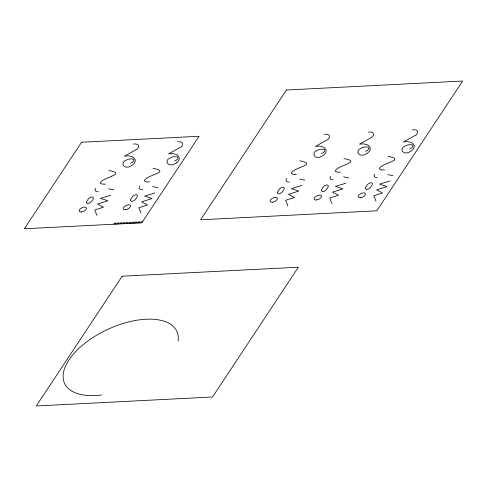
<?xml version="1.0" encoding="UTF-8"?>
<svg xmlns="http://www.w3.org/2000/svg" width="487" height="487" viewBox="0 0 487 487"><rect width="100%" height="100%" fill="white"/><g stroke="black" fill="none" stroke-linecap="round" stroke-linejoin="round"><path stroke-width="0.73" d="M113.934 224.203L114.646 223.125L116.119 223.046L115.401 224.13M116.868 224.057L117.586 222.973L119.053 222.9L118.341 223.983M119.808 223.904L120.52 222.827L121.994 222.748L121.275 223.831M122.742 223.758L123.461 222.675L124.928 222.602L124.215 223.679M125.683 223.606L126.395 222.522L127.868 222.449L127.15 223.533M128.617 223.454L129.335 222.376L130.802 222.303L130.084 223.381M131.557 223.308L132.269 222.224L133.736 222.151L133.024 223.235M134.491 223.156L135.209 222.078L136.677 221.999L135.958 223.083M137.431 223.009L138.144 221.926L139.611 221.853L138.898 222.93M140.366 222.857L141.084 221.774L142.551 221.701M176.501 162.816L173.366 164.569A4.365 2.173 -24.9 0 1 172.161 164.892L169.78 164.825L168.076 163.9A13.368 6.666 -24.9 0 1 167.132 162.457L167.053 160.85L167.778 159.529A3.75 1.869 -24.9 0 1 168.435 158.902L171.728 157.24A8.76 4.365 -24.9 0 1 173.609 156.729L176.909 156.711A5.26 2.624 -24.9 0 1 177.67 157.179C178.893 159.024 176.02 160.418 174.65 160.972M130.595 163.218C131.959 162.664 134.832 161.27 133.615 159.426A5.26 2.624 -24.9 0 0 132.848 158.957L129.548 158.975A8.76 4.365 -24.9 0 0 127.673 159.486L124.38 161.148A3.75 1.869 -24.9 0 0 123.716 161.775L122.998 163.096L123.071 164.703A13.368 6.666 -24.9 0 0 124.021 166.146L125.725 167.071L128.099 167.138A4.365 2.173 -24.9 0 0 129.305 166.816L132.44 165.063A7.914 3.945 -24.9 0 0 134.948 162.208L135.283 159.876L133.748 157.666A19.486 9.716 -24.9 0 0 131.965 156.625L128.702 155.858L124.55 156.096L137.346 148.998A7.622 3.799 -24.9 0 0 133.395 144.079M321.511 153.49C322.875 152.93 325.748 151.542 324.525 149.698A5.26 2.624 -24.9 0 0 323.764 149.229L320.464 149.241A8.76 4.365 -24.9 0 0 318.589 149.752L315.296 151.414A3.75 1.869 -24.9 0 0 314.632 152.041L313.914 153.368L313.987 154.976A13.368 6.666 -24.9 0 0 314.931 156.412L316.641 157.344L319.015 157.411A4.365 2.173 -24.9 0 0 320.221 157.082L323.356 155.329A7.914 3.945 -24.9 0 0 325.864 152.474L326.199 150.148L324.665 147.932A19.486 9.716 -24.9 0 0 322.881 146.897L319.618 146.13L315.466 146.368L328.256 139.264A7.622 3.799 -24.9 0 0 324.312 134.345M365.567 151.244C366.93 150.69 369.803 149.296 368.586 147.451A5.26 2.624 -24.9 0 0 367.819 146.983L364.519 147.001A8.76 4.365 -24.9 0 0 362.645 147.506M409.622 148.998C410.991 148.444 413.865 147.05 412.641 145.205A5.26 2.624 -24.9 0 0 411.874 144.736L408.575 144.755A8.76 4.365 -24.9 0 0 406.7 145.26L403.406 146.928A3.75 1.869 -24.9 0 0 402.749 147.555L402.025 148.876L402.098 150.483A13.368 6.666 -24.9 0 0 403.047 151.926L404.752 152.851L407.132 152.918A4.365 2.173 -24.9 0 0 408.331 152.595L411.472 150.842A7.914 3.945 -24.9 0 0 413.974 147.981L414.309 145.656L412.775 143.44A19.486 9.716 -24.9 0 0 410.998 142.405L407.729 141.638L403.577 141.875L416.373 134.777A7.622 3.799 -24.9 0 0 412.422 129.859M362.645 147.506L359.351 149.174A3.75 1.869 -24.9 0 0 358.688 149.795L357.969 151.122L358.042 152.729A13.368 6.666 -24.9 0 0 358.986 154.172L360.697 155.097L363.071 155.164A4.365 2.173 -24.9 0 0 364.276 154.842L367.411 153.088A7.914 3.945 -24.9 0 0 369.919 150.227L370.254 147.902L368.72 145.686A19.486 9.716 -24.9 0 0 366.936 144.651L363.673 143.884L359.522 144.122L372.318 137.017A7.622 3.799 -24.9 0 0 368.367 132.105M110.805 195.214L100.529 198.379L107.925 200.784L97.564 204.09L103.481 207.225L94.74 209.988L96.98 215.431M154.86 192.968L144.59 196.133L151.981 198.538L141.62 201.843L147.537 204.978L138.795 207.742L141.035 213.184M301.715 185.48L291.445 188.652L298.841 191.05L288.474 194.356L294.398 197.497L285.656 200.254L287.89 205.697M345.77 183.234L335.5 186.405L342.897 188.804L332.536 192.115L338.453 195.25L329.711 198.014L331.951 203.456M389.831 180.987L379.556 184.159L386.952 186.564L376.591 189.869L382.508 193.004L373.766 195.768L376.007 201.21M384.56 169.945L381.351 169.902L379.513 169.111A2.77 1.382 -24.9 0 1 379.592 168.143C382.459 162.981 406.371 159.657 387.987 156.345M340.498 172.191L337.296 172.148L335.458 171.357A2.77 1.382 -24.9 0 1 335.531 170.389C338.404 165.227 362.316 161.903 343.932 158.592M296.443 174.437L293.235 174.395L291.403 173.603A2.77 1.382 -24.9 0 1 291.476 172.635C294.349 167.473 318.261 164.143 299.87 160.832M149.588 181.925L146.38 181.876L144.548 181.085A2.77 1.382 -24.9 0 1 144.621 180.117C147.494 174.955 171.4 171.631 153.015 168.319M105.533 184.165L102.325 184.123L100.486 183.331A2.77 1.382 -24.9 0 1 100.559 182.363C103.433 177.201 127.344 173.877 108.96 170.566M387.664 174.62L392.899 175.673M343.609 176.86L348.838 177.919M299.554 179.106L304.783 180.166M152.699 186.594L157.928 187.647M108.638 188.84L113.867 189.893M101.57 394.969A61.879 30.845 -24.9 0 1 64.929 367.539A61.879 30.845 -24.9 0 1 130.352 321.517A61.879 30.845 -24.9 0 1 178.108 341.131M142.423 189.498A5.783 2.885 -24.9 0 1 139.745 186.064M176.501 162.816A7.914 3.945 -24.9 0 0 179.003 159.961L179.338 157.63L177.81 155.42A19.486 9.716 -24.9 0 0 176.026 154.379L172.757 153.612L168.605 153.849L181.401 146.751A7.622 3.799 -24.9 0 0 177.451 141.833M98.362 191.744A5.783 2.885 -24.9 0 1 95.689 188.311M289.278 182.016A5.783 2.885 -24.9 0 1 286.606 178.583M333.333 179.77A5.783 2.885 -24.9 0 1 330.661 176.337M377.388 177.524A5.783 2.885 -24.9 0 1 374.716 174.09M86.516 202.263C86.747 205.605 91.215 202.245 92.098 200.747A10.245 5.107 -24.9 0 0 92.938 199.475C95.105 195.013 88.695 197.272 87.818 199.737A10.245 5.107 -24.9 0 0 86.978 201.009L86.516 202.263M130.571 200.017C130.808 203.359 135.27 199.999 136.153 198.501A10.245 5.107 -24.9 0 0 136.993 197.229C139.16 192.767 132.75 195.025 131.874 197.491A10.245 5.107 -24.9 0 0 131.033 198.763L130.571 200.017M277.426 192.535C277.663 195.877 282.125 192.517 283.008 191.02A10.245 5.107 -24.9 0 0 283.848 189.747C286.015 185.279 279.605 187.544 278.728 190.009A10.245 5.107 -24.9 0 0 277.888 191.275L277.426 192.535M321.487 190.289C321.718 193.631 326.18 190.271 327.069 188.773A10.245 5.107 -24.9 0 0 327.909 187.501C330.07 183.033 323.666 185.297 322.79 187.763A10.245 5.107 -24.9 0 0 321.95 189.035L321.487 190.289M365.542 188.043C365.78 191.385 370.242 188.025 371.124 186.527A10.245 5.107 -24.9 0 0 371.965 185.255C374.132 180.787 367.722 183.051 366.845 185.517A10.245 5.107 -24.9 0 0 366.005 186.789L365.542 188.043M81.579 142.253L24.35 228.768L141.833 222.784L199.067 136.269L81.579 142.253M122.146 276.19L36.3 405.963L212.533 396.984L298.373 267.211L122.146 276.19M286.423 90.016L200.577 219.789L376.804 210.81L462.65 81.037L286.423 90.016M125.591 209.702A3.957 1.972 -24.9 0 0 130.51 205.739A3.957 1.972 -24.9 0 0 124.538 206.433A3.957 1.972 -24.9 0 0 125.591 209.702M81.53 211.948A3.957 1.972 -24.9 0 0 86.455 207.986A3.957 1.972 -24.9 0 0 80.477 208.68A3.957 1.972 -24.9 0 0 81.53 211.948M272.446 202.215A3.957 1.972 -24.9 0 0 277.365 198.252A3.957 1.972 -24.9 0 0 271.393 198.946A3.957 1.972 -24.9 0 0 272.446 202.215M316.501 199.968A3.957 1.972 -24.9 0 0 321.426 196.005A3.957 1.972 -24.9 0 0 315.448 196.699A3.957 1.972 -24.9 0 0 316.501 199.968M360.557 197.728A3.957 1.972 -24.9 0 0 365.481 193.765A3.957 1.972 -24.9 0 0 359.503 194.459A3.957 1.972 -24.9 0 0 360.557 197.728"/></g></svg>
